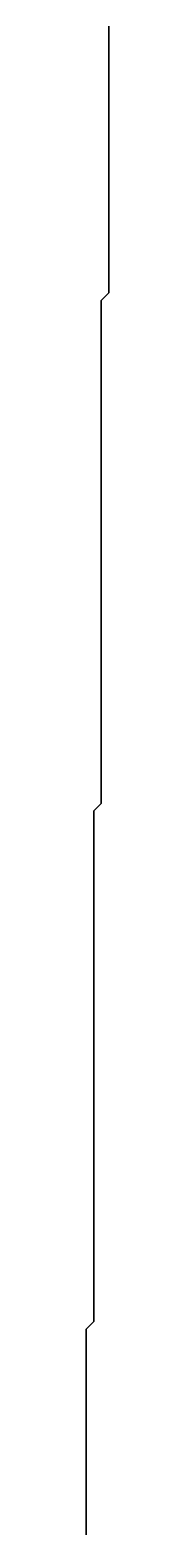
# Model space of a CAD drawing. Extents: x 69 to 217, y 14 to 408.
# Drawn here: x 131.38 to 131.75, y 333.94 to 358.56 of the extents above; entities that cross this region are included whole.
import ezdxf

# ---------------------------------------------------------------- set-up
doc = ezdxf.new("R2010")
doc.units = 0

msp = doc.modelspace()

# ---------------------------------------------------------------- linework, layer by layer
at = {"layer": 'contour_0'}
for p, q in [((131.75, 358.625), (131.75, 358.5)), ((131.75, 358.5), (131.75, 358.625)), ((131.75, 358.5), (131.75, 358.375)), ((131.75, 358.375), (131.75, 358.5)), ((131.75, 358.375), (131.75, 358.25)), ((131.75, 358.25), (131.75, 358.375)), ((131.75, 358.25), (131.75, 358.125)), ((131.75, 358.125), (131.75, 358.25)), ((131.75, 358.125), (131.75, 358)), ((131.75, 358), (131.75, 358.125)), ((131.75, 358), (131.75, 357.875)), ((131.75, 357.875), (131.75, 358)), ((131.75, 357.875), (131.75, 357.75)), ((131.75, 357.75), (131.75, 357.875)), ((131.75, 357.75), (131.75, 357.625)), ((131.75, 357.625), (131.75, 357.75)), ((131.75, 357.625), (131.75, 357.5)), ((131.75, 357.5), (131.75, 357.625)), ((131.75, 357.5), (131.75, 357.375)), ((131.75, 357.375), (131.75, 357.5)), ((131.75, 357.375), (131.75, 357.25)), ((131.75, 357.25), (131.75, 357.375)), ((131.75, 357.25), (131.75, 357.125)), ((131.75, 357.125), (131.75, 357.25)), ((131.75, 357.125), (131.75, 357)), ((131.75, 357), (131.75, 357.125)), ((131.75, 357), (131.75, 356.875)), ((131.75, 356.875), (131.75, 357)), ((131.75, 356.875), (131.75, 356.75)), ((131.75, 356.75), (131.75, 356.875)), ((131.75, 356.75), (131.75, 356.625)), ((131.75, 356.625), (131.75, 356.75)), ((131.75, 356.625), (131.75, 356.5)), ((131.75, 356.5), (131.75, 356.625)), ((131.75, 356.5), (131.75, 356.375)), ((131.75, 356.375), (131.75, 356.5)), ((131.75, 356.375), (131.75, 356.25)), ((131.75, 356.25), (131.75, 356.375)), ((131.75, 356.25), (131.75, 356.125)), ((131.75, 356.125), (131.75, 356.25)), ((131.75, 356.125), (131.75, 356)), ((131.75, 356), (131.75, 356.125)), ((131.75, 356), (131.75, 355.875)), ((131.75, 355.875), (131.75, 356)), ((131.75, 355.875), (131.75, 355.75)), ((131.75, 355.75), (131.75, 355.875)), ((131.75, 355.75), (131.75, 355.625)), ((131.75, 355.625), (131.75, 355.75)), ((131.75, 355.625), (131.75, 355.5)), ((131.75, 355.5), (131.75, 355.625)), ((131.75, 355.5), (131.75, 355.375)), ((131.75, 355.375), (131.75, 355.5)), ((131.75, 355.375), (131.75, 355.25)), ((131.75, 355.25), (131.75, 355.375)), ((131.75, 355.25), (131.75, 355.125)), ((131.75, 355.125), (131.75, 355.25)), ((131.75, 355.125), (131.75, 355)), ((131.75, 355), (131.75, 355.125)), ((131.75, 355), (131.75, 354.875)), ((131.75, 354.875), (131.75, 355)), ((131.75, 354.875), (131.75, 354.75)), ((131.75, 354.75), (131.75, 354.875)), ((131.75, 354.75), (131.75, 354.625)), ((131.75, 354.625), (131.75, 354.75)), ((131.75, 354.625), (131.75, 354.5)), ((131.75, 354.5), (131.75, 354.625)), ((131.75, 354.5), (131.75, 354.375)), ((131.75, 354.375), (131.75, 354.5)), ((131.75, 354.375), (131.75, 354.25)), ((131.75, 354.25), (131.75, 354.375)), ((131.75, 354.25), (131.625, 354.125)), ((131.625, 354.125), (131.75, 354.25)), ((131.625, 354.125), (131.625, 354)), ((131.625, 354), (131.625, 354.125)), ((131.625, 354), (131.625, 353.875)), ((131.625, 353.875), (131.625, 354)), ((131.625, 353.875), (131.625, 353.75)), ((131.625, 353.75), (131.625, 353.875)), ((131.625, 353.75), (131.625, 353.625)), ((131.625, 353.625), (131.625, 353.75)), ((131.625, 353.625), (131.625, 353.5)), ((131.625, 353.5), (131.625, 353.625)), ((131.625, 353.5), (131.625, 353.375)), ((131.625, 353.375), (131.625, 353.5)), ((131.625, 353.375), (131.625, 353.25)), ((131.625, 353.25), (131.625, 353.375)), ((131.625, 353.25), (131.625, 353.125)), ((131.625, 353.125), (131.625, 353.25)), ((131.625, 353.125), (131.625, 353)), ((131.625, 353), (131.625, 353.125)), ((131.625, 353), (131.625, 352.875)), ((131.625, 352.875), (131.625, 353)), ((131.625, 352.875), (131.625, 352.75)), ((131.625, 352.75), (131.625, 352.875)), ((131.625, 352.75), (131.625, 352.625)), ((131.625, 352.625), (131.625, 352.75)), ((131.625, 352.625), (131.625, 352.5)), ((131.625, 352.5), (131.625, 352.625)), ((131.625, 352.5), (131.625, 352.375)), ((131.625, 352.375), (131.625, 352.5)), ((131.625, 352.375), (131.625, 352.25)), ((131.625, 352.25), (131.625, 352.375)), ((131.625, 352.25), (131.625, 352.125)), ((131.625, 352.125), (131.625, 352.25)), ((131.625, 352.125), (131.625, 352)), ((131.625, 352), (131.625, 352.125)), ((131.625, 352), (131.625, 351.875)), ((131.625, 351.875), (131.625, 352)), ((131.625, 351.875), (131.625, 351.75)), ((131.625, 351.75), (131.625, 351.875)), ((131.625, 351.75), (131.625, 351.625)), ((131.625, 351.625), (131.625, 351.75)), ((131.625, 351.625), (131.625, 351.5)), ((131.625, 351.5), (131.625, 351.625)), ((131.625, 351.5), (131.625, 351.375)), ((131.625, 351.375), (131.625, 351.5)), ((131.625, 351.375), (131.625, 351.25)), ((131.625, 351.25), (131.625, 351.375)), ((131.625, 351.25), (131.625, 351.125)), ((131.625, 351.125), (131.625, 351.25)), ((131.625, 351.125), (131.625, 351)), ((131.625, 351), (131.625, 351.125)), ((131.625, 351), (131.625, 350.875)), ((131.625, 350.875), (131.625, 351)), ((131.625, 350.875), (131.625, 350.75)), ((131.625, 350.75), (131.625, 350.875)), ((131.625, 350.75), (131.625, 350.625)), ((131.625, 350.625), (131.625, 350.75)), ((131.625, 350.625), (131.625, 350.5)), ((131.625, 350.5), (131.625, 350.625)), ((131.625, 350.5), (131.625, 350.375)), ((131.625, 350.375), (131.625, 350.5)), ((131.625, 350.375), (131.625, 350.25)), ((131.625, 350.25), (131.625, 350.375)), ((131.625, 350.25), (131.625, 350.125)), ((131.625, 350.125), (131.625, 350.25)), ((131.625, 350.125), (131.625, 350)), ((131.625, 350), (131.625, 350.125)), ((131.625, 350), (131.625, 349.875)), ((131.625, 349.875), (131.625, 350)), ((131.625, 349.875), (131.625, 349.75)), ((131.625, 349.75), (131.625, 349.875)), ((131.625, 349.75), (131.625, 349.625)), ((131.625, 349.625), (131.625, 349.75)), ((131.625, 349.625), (131.625, 349.5)), ((131.625, 349.5), (131.625, 349.625)), ((131.625, 349.5), (131.625, 349.375)), ((131.625, 349.375), (131.625, 349.5)), ((131.625, 349.375), (131.625, 349.25)), ((131.625, 349.25), (131.625, 349.375)), ((131.625, 349.25), (131.625, 349.125)), ((131.625, 349.125), (131.625, 349.25)), ((131.625, 349.125), (131.625, 349)), ((131.625, 349), (131.625, 349.125)), ((131.625, 349), (131.625, 348.875)), ((131.625, 348.875), (131.625, 349)), ((131.625, 348.875), (131.625, 348.75)), ((131.625, 348.75), (131.625, 348.875)), ((131.625, 348.75), (131.625, 348.625)), ((131.625, 348.625), (131.625, 348.75)), ((131.625, 348.625), (131.625, 348.5)), ((131.625, 348.5), (131.625, 348.625)), ((131.625, 348.5), (131.625, 348.375)), ((131.625, 348.375), (131.625, 348.5)), ((131.625, 348.375), (131.625, 348.25)), ((131.625, 348.25), (131.625, 348.375)), ((131.625, 348.25), (131.625, 348.125)), ((131.625, 348.125), (131.625, 348.25)), ((131.625, 348.125), (131.625, 348)), ((131.625, 348), (131.625, 348.125)), ((131.625, 348), (131.625, 347.875)), ((131.625, 347.875), (131.625, 348)), ((131.625, 347.875), (131.625, 347.75)), ((131.625, 347.75), (131.625, 347.875)), ((131.625, 347.75), (131.625, 347.625)), ((131.625, 347.625), (131.625, 347.75)), ((131.625, 347.625), (131.625, 347.5)), ((131.625, 347.5), (131.625, 347.625)), ((131.625, 347.5), (131.625, 347.375)), ((131.625, 347.375), (131.625, 347.5)), ((131.625, 347.375), (131.625, 347.25)), ((131.625, 347.25), (131.625, 347.375)), ((131.625, 347.25), (131.625, 347.125)), ((131.625, 347.125), (131.625, 347.25)), ((131.625, 347.125), (131.625, 347)), ((131.625, 347), (131.625, 347.125)), ((131.625, 347), (131.625, 346.875)), ((131.625, 346.875), (131.625, 347)), ((131.625, 346.875), (131.625, 346.75)), ((131.625, 346.75), (131.625, 346.875)), ((131.625, 346.75), (131.625, 346.625)), ((131.625, 346.625), (131.625, 346.75)), ((131.625, 346.625), (131.625, 346.5)), ((131.625, 346.5), (131.625, 346.625)), ((131.625, 346.5), (131.625, 346.375)), ((131.625, 346.375), (131.625, 346.5)), ((131.625, 346.375), (131.625, 346.25)), ((131.625, 346.25), (131.625, 346.375)), ((131.625, 346.25), (131.625, 346.125)), ((131.625, 346.125), (131.625, 346.25)), ((131.625, 346.125), (131.625, 346)), ((131.625, 346), (131.625, 346.125)), ((131.625, 346), (131.625, 345.875)), ((131.625, 345.875), (131.625, 346)), ((131.625, 345.875), (131.5, 345.75)), ((131.5, 345.75), (131.625, 345.875)), ((131.5, 345.75), (131.5, 345.625)), ((131.5, 345.625), (131.5, 345.75)), ((131.5, 345.625), (131.5, 345.5)), ((131.5, 345.5), (131.5, 345.625)), ((131.5, 345.5), (131.5, 345.375)), ((131.5, 345.375), (131.5, 345.5)), ((131.5, 345.375), (131.5, 345.25)), ((131.5, 345.25), (131.5, 345.375)), ((131.5, 345.25), (131.5, 345.125)), ((131.5, 345.125), (131.5, 345.25)), ((131.5, 345.125), (131.5, 345)), ((131.5, 345), (131.5, 345.125)), ((131.5, 345), (131.5, 344.875)), ((131.5, 344.875), (131.5, 345)), ((131.5, 344.875), (131.5, 344.75)), ((131.5, 344.75), (131.5, 344.875)), ((131.5, 344.75), (131.5, 344.625)), ((131.5, 344.625), (131.5, 344.75)), ((131.5, 344.625), (131.5, 344.5)), ((131.5, 344.5), (131.5, 344.625)), ((131.5, 344.5), (131.5, 344.375)), ((131.5, 344.375), (131.5, 344.5)), ((131.5, 344.375), (131.5, 344.25)), ((131.5, 344.25), (131.5, 344.375)), ((131.5, 344.25), (131.5, 344.125)), ((131.5, 344.125), (131.5, 344.25)), ((131.5, 344.125), (131.5, 344)), ((131.5, 344), (131.5, 344.125)), ((131.5, 344), (131.5, 343.875)), ((131.5, 343.875), (131.5, 344)), ((131.5, 343.875), (131.5, 343.75)), ((131.5, 343.75), (131.5, 343.875)), ((131.5, 343.75), (131.5, 343.625)), ((131.5, 343.625), (131.5, 343.75)), ((131.5, 343.625), (131.5, 343.5)), ((131.5, 343.5), (131.5, 343.625)), ((131.5, 343.5), (131.5, 343.375)), ((131.5, 343.375), (131.5, 343.5)), ((131.5, 343.375), (131.5, 343.25)), ((131.5, 343.25), (131.5, 343.375)), ((131.5, 343.25), (131.5, 343.125)), ((131.5, 343.125), (131.5, 343.25)), ((131.5, 343.125), (131.5, 343)), ((131.5, 343), (131.5, 343.125)), ((131.5, 343), (131.5, 342.875)), ((131.5, 342.875), (131.5, 343)), ((131.5, 342.875), (131.5, 342.75)), ((131.5, 342.75), (131.5, 342.875)), ((131.5, 342.75), (131.5, 342.625)), ((131.5, 342.625), (131.5, 342.75)), ((131.5, 342.625), (131.5, 342.5)), ((131.5, 342.5), (131.5, 342.625)), ((131.5, 342.5), (131.5, 342.375)), ((131.5, 342.375), (131.5, 342.5)), ((131.5, 342.375), (131.5, 342.25)), ((131.5, 342.25), (131.5, 342.375)), ((131.5, 342.25), (131.5, 342.125)), ((131.5, 342.125), (131.5, 342.25)), ((131.5, 342.125), (131.5, 342)), ((131.5, 342), (131.5, 342.125)), ((131.5, 342), (131.5, 341.875)), ((131.5, 341.875), (131.5, 342)), ((131.5, 341.875), (131.5, 341.75)), ((131.5, 341.75), (131.5, 341.875)), ((131.5, 341.75), (131.5, 341.625)), ((131.5, 341.625), (131.5, 341.75)), ((131.5, 341.625), (131.5, 341.5)), ((131.5, 341.5), (131.5, 341.625)), ((131.5, 341.5), (131.5, 341.375)), ((131.5, 341.375), (131.5, 341.5)), ((131.5, 341.375), (131.5, 341.25)), ((131.5, 341.25), (131.5, 341.375)), ((131.5, 341.25), (131.5, 341.125)), ((131.5, 341.125), (131.5, 341.25)), ((131.5, 341.125), (131.5, 341)), ((131.5, 341), (131.5, 341.125)), ((131.5, 341), (131.5, 340.875)), ((131.5, 340.875), (131.5, 341)), ((131.5, 340.875), (131.5, 340.75)), ((131.5, 340.75), (131.5, 340.875)), ((131.5, 340.75), (131.5, 340.625)), ((131.5, 340.625), (131.5, 340.75)), ((131.5, 340.625), (131.5, 340.5)), ((131.5, 340.5), (131.5, 340.625)), ((131.5, 340.5), (131.5, 340.375)), ((131.5, 340.375), (131.5, 340.5)), ((131.5, 340.375), (131.5, 340.25)), ((131.5, 340.25), (131.5, 340.375)), ((131.5, 340.25), (131.5, 340.125)), ((131.5, 340.125), (131.5, 340.25)), ((131.5, 340.125), (131.5, 340)), ((131.5, 340), (131.5, 340.125)), ((131.5, 340), (131.5, 339.875)), ((131.5, 339.875), (131.5, 340)), ((131.5, 339.875), (131.5, 339.75)), ((131.5, 339.75), (131.5, 339.875)), ((131.5, 339.75), (131.5, 339.625)), ((131.5, 339.625), (131.5, 339.75)), ((131.5, 339.625), (131.5, 339.5)), ((131.5, 339.5), (131.5, 339.625)), ((131.5, 339.5), (131.5, 339.375)), ((131.5, 339.375), (131.5, 339.5)), ((131.5, 339.375), (131.5, 339.25)), ((131.5, 339.25), (131.5, 339.375)), ((131.5, 339.25), (131.5, 339.125)), ((131.5, 339.125), (131.5, 339.25)), ((131.5, 339.125), (131.5, 339)), ((131.5, 339), (131.5, 339.125)), ((131.5, 339), (131.5, 338.875)), ((131.5, 338.875), (131.5, 339)), ((131.5, 338.875), (131.5, 338.75)), ((131.5, 338.75), (131.5, 338.875)), ((131.5, 338.75), (131.5, 338.625)), ((131.5, 338.625), (131.5, 338.75)), ((131.5, 338.625), (131.5, 338.5)), ((131.5, 338.5), (131.5, 338.625)), ((131.5, 338.5), (131.5, 338.375)), ((131.5, 338.375), (131.5, 338.5)), ((131.5, 338.375), (131.5, 338.25)), ((131.5, 338.25), (131.5, 338.375)), ((131.5, 338.25), (131.5, 338.125)), ((131.5, 338.125), (131.5, 338.25)), ((131.5, 338.125), (131.5, 338)), ((131.5, 338), (131.5, 338.125)), ((131.5, 338), (131.5, 337.875)), ((131.5, 337.875), (131.5, 338)), ((131.5, 337.875), (131.5, 337.75)), ((131.5, 337.75), (131.5, 337.875)), ((131.5, 337.75), (131.5, 337.625)), ((131.5, 337.625), (131.5, 337.75)), ((131.5, 337.625), (131.5, 337.5)), ((131.5, 337.5), (131.5, 337.625)), ((131.5, 337.375), (131.375, 337.25)), ((131.375, 337.25), (131.5, 337.375)), ((131.5, 337.5), (131.5, 337.375)), ((131.5, 337.375), (131.5, 337.5)), ((131.375, 337.25), (131.375, 337.125)), ((131.375, 337.125), (131.375, 337.25)), ((131.375, 337.125), (131.375, 337)), ((131.375, 337), (131.375, 337.125)), ((131.375, 337), (131.375, 336.875)), ((131.375, 336.875), (131.375, 337)), ((131.375, 336.875), (131.375, 336.75)), ((131.375, 336.75), (131.375, 336.875)), ((131.375, 336.75), (131.375, 336.625)), ((131.375, 336.625), (131.375, 336.75)), ((131.375, 336.625), (131.375, 336.5)), ((131.375, 336.5), (131.375, 336.625)), ((131.375, 336.5), (131.375, 336.375)), ((131.375, 336.375), (131.375, 336.5)), ((131.375, 336.375), (131.375, 336.25)), ((131.375, 336.25), (131.375, 336.375)), ((131.375, 336.25), (131.375, 336.125)), ((131.375, 336.125), (131.375, 336.25)), ((131.375, 336.125), (131.375, 336)), ((131.375, 336), (131.375, 336.125)), ((131.375, 336), (131.375, 335.875)), ((131.375, 335.875), (131.375, 336)), ((131.375, 335.875), (131.375, 335.75)), ((131.375, 335.75), (131.375, 335.875)), ((131.375, 335.75), (131.375, 335.625)), ((131.375, 335.625), (131.375, 335.75)), ((131.375, 335.625), (131.375, 335.5)), ((131.375, 335.5), (131.375, 335.625)), ((131.375, 335.5), (131.375, 335.375)), ((131.375, 335.375), (131.375, 335.5)), ((131.375, 335.375), (131.375, 335.25)), ((131.375, 335.25), (131.375, 335.375)), ((131.375, 335.25), (131.375, 335.125)), ((131.375, 335.125), (131.375, 335.25)), ((131.375, 335.125), (131.375, 335)), ((131.375, 335), (131.375, 335.125)), ((131.375, 335), (131.375, 334.875)), ((131.375, 334.875), (131.375, 335)), ((131.375, 334.875), (131.375, 334.75)), ((131.375, 334.75), (131.375, 334.875)), ((131.375, 334.75), (131.375, 334.625)), ((131.375, 334.625), (131.375, 334.75)), ((131.375, 334.625), (131.375, 334.5)), ((131.375, 334.5), (131.375, 334.625)), ((131.375, 334.5), (131.375, 334.375)), ((131.375, 334.375), (131.375, 334.5)), ((131.375, 334.375), (131.375, 334.25)), ((131.375, 334.25), (131.375, 334.375)), ((131.375, 334.25), (131.375, 334.125)), ((131.375, 334.125), (131.375, 334.25)), ((131.375, 334.125), (131.375, 334)), ((131.375, 334), (131.375, 334.125)), ((131.375, 334), (131.375, 333.875)), ((131.375, 333.875), (131.375, 334))]:
    msp.add_line(p, q, dxfattribs=at)

doc.saveas('drawing.dxf')
